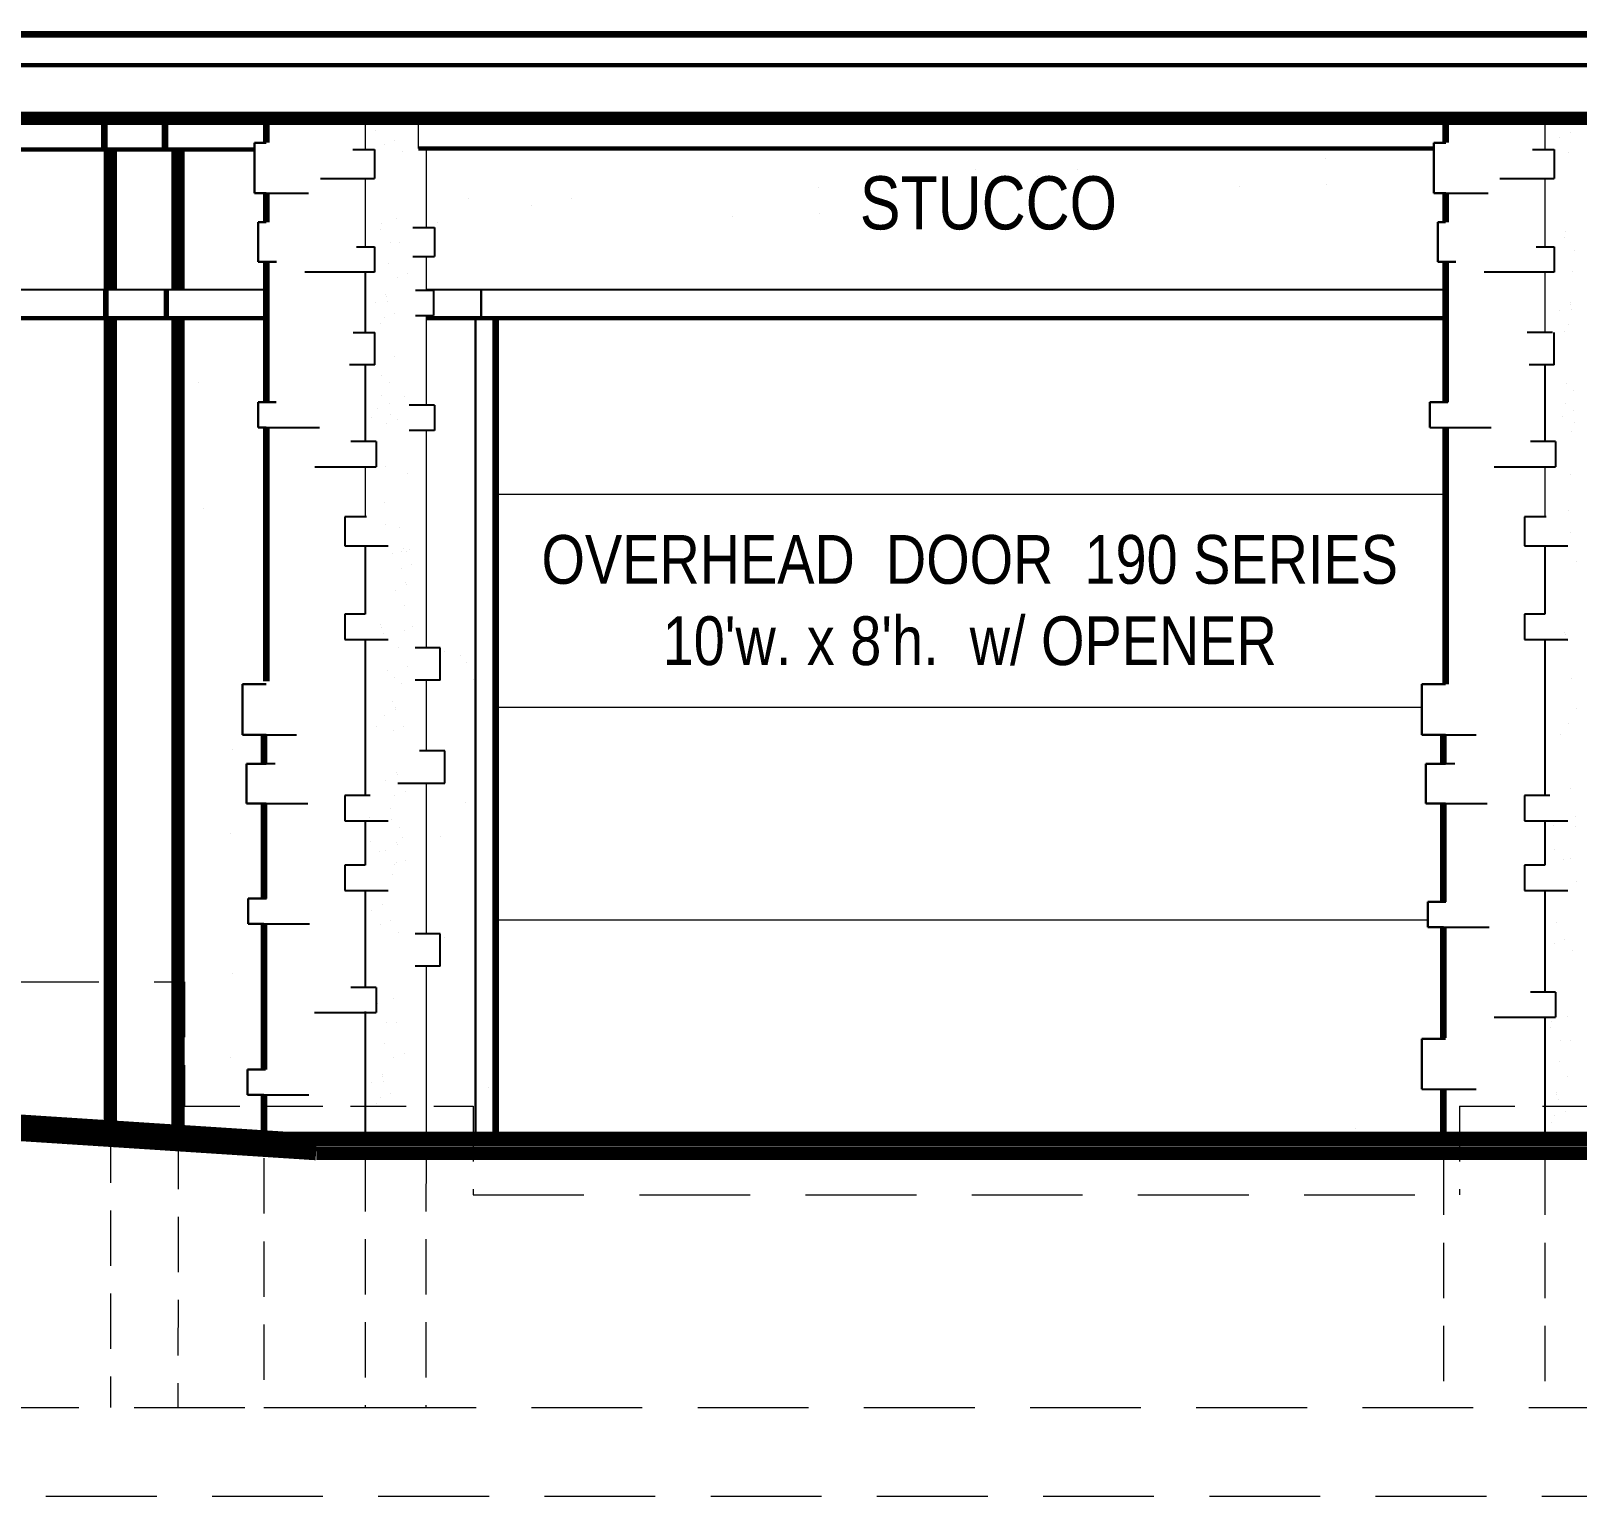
# Model space of a CAD drawing. Header units: inches. Extents: x 279 to 11006, y 233 to 7807.
# Drawn here: x 3636.3 to 3810.7, y 366 to 531.2 of the extents above; entities that cross this region are included whole.
import ezdxf

# ---------------------------------------------------------------- set-up
doc = ezdxf.new("R2010")
doc.units = ezdxf.units.IN
doc.header["$MEASUREMENT"] = 0
doc.linetypes.add('CENTER', pattern=[2, 1.25, -0.25, 0.25, -0.25])
doc.linetypes.add('HIDDEN', pattern=[0.375, 0.25, -0.125])
doc.layers.add('FOUNDATION', color=7, linetype='HIDDEN', lineweight=20)
doc.layers.add('GRID LAYOUT', color=1, linetype='Continuous', lineweight=9)
for name, color, linetype in [('NORTH_ELEVATION', 7, 'Continuous'), ('SOUTH_ELEVATION', 7, 'Continuous'), ('SOUTH_ELEVATION_TEXT', 7, 'Continuous')]:
    doc.layers.add(name, color=color, linetype=linetype)
doc.styles.add('ARCHENT', font='technical.ttf', dxfattribs={"height": 6})

msp = doc.modelspace()

# ---------------------------------------------------------------- linework, layer by layer
at = {"layer": 'FOUNDATION', "ltscale": 50}
for p, q in [((2243.92, 423.96), (3653.57, 423.96)), ((3686.14, 399.96), (3797.4, 399.96))]:
    msp.add_line(p, q, dxfattribs=at)
at = {"layer": 'FOUNDATION', "linetype": 'HIDDEN', "ltscale": 25}
for p, q in [((3653.57, 423.96), (3653.57, 409.96)), ((3686.14, 409.96), (3686.13, 399.96)), ((3797.4, 409.96), (3797.4, 399.96)), ((3645.22, 407.56), (3645.22, 375.96)), ((3652.85, 406.83), (3652.84, 375.96)), ((3662.53, 404.07), (3662.53, 375.96)), ((3673.97, 404.33), (3673.97, 375.96)), ((3680.82, 404.33), (3680.81, 375.96)), ((3795.59, 403.92, 2), (3795.59, 375.96, 2)), ((3807.04, 403.92), (3807.03, 375.96))]:
    msp.add_line(p, q, dxfattribs=at)
at = {"layer": 'FOUNDATION', "ltscale": 25}
for p, q in [((3653.57, 409.96), (3686.14, 409.96)), ((3797.4, 409.96), (3819.57, 409.96))]:
    msp.add_line(p, q, dxfattribs=at)
at = {"layer": 'GRID LAYOUT', "color": 1, "linetype": 'CENTER', "lineweight": 5, "ltscale": 25}
msp.add_line((3926.17, 404.96), (3801.04, 404.96), dxfattribs=at)
at = {"layer": 'NORTH_ELEVATION', "color": 27, "linetype": 'Continuous', "lineweight": 20, "ltscale": 0.5}
for p, q in [((3675.1, 520.06), (3675.1, 520.06)), ((3677.27, 518.86), (3677.27, 518.86)), ((3808.69, 519.18), (3808.69, 519.18)), ((3678.13, 517.6), (3678.13, 517.6)), ((3675.8, 509.52), (3675.8, 509.52)), ((3677.54, 510.12), (3677.54, 510.12)), ((3675.67, 508.85), (3675.67, 508.85)), ((3809.27, 507.96), (3809.27, 507.96)), ((3809.39, 508.64), (3809.39, 508.64)), ((3676.77, 507.4), (3676.77, 507.4)), ((3677.85, 507.38), (3677.85, 507.38)), ((3810.37, 506.52), (3810.37, 506.52)), ((3676.6, 505.04), (3676.6, 505.04)), ((3810.2, 504.16), (3810.2, 504.16)), ((3678.77, 503.84), (3678.77, 503.84)), ((3676.29, 501.54), (3676.29, 501.54)), ((3676.48, 500.74), (3676.48, 500.74)), ((3809.89, 500.66), (3809.89, 500.66)), ((3677.27, 499.42), (3677.27, 499.42)), ((3810.08, 499.86), (3810.08, 499.86)), ((3675.69, 498.22), (3675.69, 498.22)), ((3809.29, 497.34), (3809.29, 497.34)), ((3677.3, 494.5), (3677.3, 494.5)), ((3675.84, 492.34), (3675.84, 492.34)), ((3676.67, 491.58), (3676.67, 491.58)), ((3809.44, 491.46), (3809.44, 491.46)), ((3810.27, 490.7), (3810.27, 490.7)), ((3675.4, 488.61), (3675.4, 488.61)), ((3675.8, 490.08), (3675.8, 490.08)), ((3678.41, 490.03), (3678.41, 490.03)), ((3809.4, 489.2), (3809.4, 489.2)), ((3676.77, 487.96), (3676.77, 487.96)), ((3677.57, 487.41), (3677.57, 487.41)), ((3808.99, 487.73), (3808.99, 487.73)), ((3810.37, 487.08), (3810.37, 487.08)), ((3676.29, 482.13), (3676.29, 482.13)), ((3676.29, 482.13), (3676.29, 482.13)), ((3678.7, 481.36), (3678.7, 481.36)), ((3809.89, 481.25), (3809.89, 481.25)), ((3809.89, 481.25), (3809.89, 481.25)), ((3676.1, 478.07), (3676.1, 478.07)), ((3809.69, 477.19), (3809.69, 477.19)), ((3676.28, 475.59), (3676.28, 475.59)), ((3677.88, 475.21), (3677.88, 475.21)), ((3809.88, 474.71), (3809.88, 474.71)), ((3677.05, 472.24), (3677.05, 472.24)), ((3678.1, 472.55), (3678.1, 472.55)), ((3678.66, 472.5), (3678.66, 472.5)), ((3678.98, 472.69), (3678.98, 472.69)), ((3679.22, 471.04), (3679.22, 471.04)), ((3810.65, 471.36), (3810.65, 471.36)), ((3677.35, 468.13), (3677.35, 468.13)), ((3678.54, 469.05), (3678.54, 469.05)), ((3679.26, 464.02), (3679.26, 464.02)), ((3676.03, 463.31), (3676.03, 463.31)), ((3678.37, 463.62), (3678.37, 463.62)), ((3809.62, 462.43), (3809.62, 462.43)), ((3677.75, 461.7), (3677.75, 461.7)), ((3676.46, 459.09), (3676.46, 459.09)), ((3678.73, 459.58), (3678.73, 459.58)), ((3677.29, 458.33), (3677.29, 458.33)), ((3678.05, 457.59), (3678.05, 457.59)), ((3810.05, 458.21), (3810.05, 458.21)), ((3677.01, 455.64), (3677.01, 455.64)), ((3677.34, 454.94), (3677.34, 454.94)), ((3810.6, 454.76), (3810.6, 454.76)), ((3678.32, 452.82), (3678.32, 452.82)), ((3658.94, 450.2), (3658.94, 450.2)), ((3676.3, 446.66), (3676.3, 446.66)), ((3677.49, 447.58), (3677.49, 447.58)), ((3678.47, 445.46), (3678.47, 445.46)), ((3809.9, 445.78), (3809.9, 445.78)), ((3676.85, 443.48), (3676.85, 443.48)), ((3674.4, 442.52), (3674.4, 442.52)), ((3676.9, 442.34), (3676.9, 442.34)), ((3677.82, 441.36), (3677.82, 441.36)), ((3808, 441.63), (3808, 441.63)), ((3810.45, 442.59), (3810.45, 442.59)), ((3810.49, 441.46), (3810.49, 441.46)), ((3658.81, 440.69), (3658.81, 440.69)), ((3674.55, 439.82), (3674.55, 439.82)), ((3677.49, 439.74), (3677.49, 439.74)), ((3678.21, 440.3), (3678.21, 440.3)), ((3675.54, 438.67), (3675.54, 438.67)), ((3676.3, 438.82), (3676.3, 438.82)), ((3808.15, 438.93), (3808.15, 438.93)), ((3809.9, 437.93), (3809.9, 437.93)), ((3677, 436.12), (3677, 436.12)), ((3677.44, 437.46), (3677.44, 437.46)), ((3678.47, 437.62), (3678.47, 437.62)), ((3809.14, 437.78), (3809.14, 437.78)), ((3810.6, 435.24), (3810.6, 435.24)), ((3674.69, 432.06), (3674.69, 432.06)), ((3676.86, 430.86), (3676.86, 430.86)), ((3677.72, 429.59), (3677.72, 429.59)), ((3807.14, 429.99), (3807.14, 429.99)), ((3809.31, 428.79), (3809.31, 428.79)), ((3810.18, 427.53), (3810.18, 427.53)), ((3658.94, 424.94), (3658.94, 424.94)), ((3677.14, 422.11), (3677.14, 422.11)), ((3675.26, 420.84), (3675.26, 420.84)), ((3675.39, 421.52), (3675.39, 421.52)), ((3676.36, 419.4), (3676.36, 419.4)), ((3677.44, 419.37), (3677.44, 419.37)), ((3807.71, 418.78), (3807.71, 418.78)), ((3807.84, 419.45), (3807.84, 419.45)), ((3809.59, 420.05), (3809.59, 420.05)), ((3676.19, 417.04), (3676.19, 417.04)), ((3808.82, 417.33), (3808.82, 417.33)), ((3809.89, 417.31), (3809.89, 417.31)), ((3658.81, 415.43), (3658.81, 415.43)), ((3678.36, 415.84), (3678.36, 415.84)), ((3675.88, 413.53), (3675.88, 413.53)), ((3808.65, 414.97), (3808.65, 414.97)), ((3676.07, 412.74), (3676.07, 412.74)), ((3675.28, 410.22), (3675.28, 410.22)), ((3676.86, 411.41), (3676.86, 411.41)), ((3808.34, 411.47), (3808.34, 411.47)), ((3808.53, 410.67), (3808.53, 410.67)), ((3809.32, 409.35), (3809.32, 409.35)), ((3676.89, 406.5), (3676.89, 406.5)), ((3807.74, 408.15), (3807.74, 408.15)), ((3675.43, 404.34), (3675.43, 404.34)), ((3809.35, 404.43), (3809.35, 404.43))]:
    msp.add_line(p, q, dxfattribs=at)
at = {"layer": 'NORTH_ELEVATION', "color": 7, "linetype": 'Continuous', "lineweight": 20, "ltscale": 0.5}
msp.add_line((3679.95, 521.49, 0.29), (3679.94, 517.99, 0.29), dxfattribs=at)
at = {"layer": 'NORTH_ELEVATION', "color": 37, "linetype": 'Continuous', "lineweight": 20, "ltscale": 0.5}
for p, q in [((3742.78, 515.63), (3742.78, 515.63)), ((3749.85, 514.8), (3749.85, 514.8)), ((3754.32, 515.6), (3754.32, 515.6)), ((3685.64, 512.34), (3685.64, 512.34)), ((3692.71, 511.5), (3692.71, 511.5)), ((3697.18, 512.3), (3697.18, 512.3)), ((3655.2, 491.55), (3655.2, 491.55)), ((3655.7, 477.42), (3655.7, 477.42))]:
    msp.add_line(p, q, dxfattribs=at)
at = {"layer": 'NORTH_ELEVATION', "color": 27, "linetype": 'Continuous', "ltscale": 0.5}
for p, q in [((3673.97, 504.04), (3673.97, 497.24)), ((3675.1, 500.62), (3675.1, 500.62)), ((3808.7, 499.74), (3808.7, 499.74)), ((3673.97, 493.57), (3673.97, 484.92)), ((3807.04, 493.58), (3807.04, 484.92)), ((3674.62, 487.68), (3674.62, 487.68)), ((3673.97, 473.17), (3673.97, 465.44)), ((3807.04, 473.17), (3807.04, 465.44)), ((3675.69, 464.25), (3675.69, 464.25)), ((3673.97, 462.6), (3673.97, 444.99)), ((3807.04, 462.6), (3807.04, 444.99)), ((3809.29, 463.37), (3809.29, 463.37)), ((3682.95, 461.29, 0.96), (3682.95, 461.29, 0.96)), ((3684.69, 460.81), (3684.69, 460.81)), ((3676.15, 454.02), (3676.15, 454.02)), ((3675.19, 452.79), (3675.19, 452.79)), ((3808.79, 451.91), (3808.79, 451.91)), ((3809.75, 453.13), (3809.75, 453.13)), ((3685.22, 444.19, 0.96), (3685.22, 444.19, 0.96)), ((3673.97, 442.14), (3673.97, 437.14)), ((3807.04, 442.14), (3807.04, 437.14)), ((3682.49, 440.37, 0.96), (3682.49, 440.37, 0.96)), ((3673.97, 434.29), (3673.97, 423.35)), ((3807.04, 434.29), (3807.04, 422.81)), ((3682.95, 429.01, 0.96), (3682.95, 429.01, 0.96)), ((3673.97, 420.61), (3673.97, 406.93)), ((3807.04, 419.97), (3807.04, 406.93)), ((3674.69, 412.62), (3674.69, 412.62)), ((3807.15, 410.55), (3807.15, 410.55))]:
    msp.add_line(p, q, dxfattribs=at)
at = {"layer": 'NORTH_ELEVATION', "color": 7, "linetype": 'Continuous', "ltscale": 0.5}
for p, q in [((3018.27, 502.1), (3662.79, 502.09)), ((3680.85, 502.09), (3795.85, 502.08))]:
    msp.add_line(p, q, dxfattribs=at)
at = {"layer": 'NORTH_ELEVATION', "color": 49, "linetype": 'Continuous', "lineweight": 30, "ltscale": 0.5}
msp.add_line((3687.06, 502.09), (3687.06, 498.84), dxfattribs=at)
at = {"layer": 'NORTH_ELEVATION', "color": 7, "linetype": 'Continuous', "lineweight": 30, "ltscale": 0.5}
msp.add_line((3686.4, 498.84), (3686.4, 406.93), dxfattribs=at)
at = {"layer": 'NORTH_ELEVATION', "color": 7, "linetype": 'Continuous', "lineweight": 9, "ltscale": 150}
for p, q in [((3796.07, 478.93), (3688.69, 478.93, -0.78)), ((3793.18, 454.93, -0.02), (3688.69, 454.93, -0.78)), ((3793.84, 430.93, -0.02), (3688.69, 430.93, -0.78))]:
    msp.add_line(p, q, dxfattribs=at)
at = {"layer": 'NORTH_ELEVATION', "color": 37, "linetype": 'Continuous', "ltscale": 0.5}
for p, q in [((3685.42, 459.94, 1.96), (3685.42, 459.94, 1.96)), ((3686.14, 458.1), (3686.14, 458.1)), ((3687.88, 412.05), (3687.88, 412.05))]:
    msp.add_line(p, q, dxfattribs=at)
at = {"layer": 'NORTH_ELEVATION', "linetype": 'HIDDEN', "lineweight": 5, "ltscale": 50}
for p, q in [((3535.39, 375.96), (3662.53, 375.96)), ((3662.53, 375.96), (3673.97, 375.96)), ((3673.97, 375.96), (3864.13, 375.96)), ((3469.19, 365.96), (3852.13, 365.96))]:
    msp.add_line(p, q, dxfattribs=at)
at = {"layer": 'NORTH_ELEVATION', "color": 93, "linetype": 'Continuous', "ltscale": 0.5}
for points, const_width in [([(4323.22, 530.87), (2374, 530.87)], 0.75), ([(4322.15, 527.37), (3324.42, 527.37)], 0.5)]:
    msp.add_lwpolyline(points, dxfattribs=dict(at, const_width=const_width))
at = {"layer": 'NORTH_ELEVATION', "color": 7, "linetype": 'Continuous', "ltscale": 0.5, "const_width": 0.5}
for points in [[(3246.73, 517.87), (3661.46, 517.87)], [(3679.94, 517.99), (3794.52, 517.99)]]:
    msp.add_lwpolyline(points, dxfattribs=at)
at = {"layer": 'NORTH_ELEVATION', "color": 49, "linetype": 'Continuous', "ltscale": 0.5, "const_width": 0.5}
for points in [[(3662.79, 498.84), (3015.87, 498.84)], [(3795.85, 498.84), (3680.85, 498.84)]]:
    msp.add_lwpolyline(points, dxfattribs=at)
at = {"layer": 'SOUTH_ELEVATION', "color": 27, "linetype": 'Continuous', "lineweight": 20, "ltscale": 50}
for p, q in [((3673.97, 521.37), (3673.97, 517.86)), ((3807.04, 521.37), (3807.04, 517.86)), ((3680.85, 517.99), (3680.85, 509.06)), ((3673.97, 514.61), (3673.97, 506.88)), ((3807.04, 514.61), (3807.04, 506.88)), ((3680.85, 505.81), (3680.85, 502)), ((3680.85, 499.15), (3680.84, 489.03)), ((3673.97, 493.57), (3673.97, 484.92)), ((3807.04, 493.58), (3807.04, 484.92)), ((3680.84, 486.18), (3680.84, 461.66)), ((3673.97, 482.07), (3673.97, 476.42)), ((3807.04, 482.07), (3807.04, 476.42)), ((3673.97, 473.17), (3673.97, 469.87)), ((3807.04, 473.17), (3807.04, 469.87)), ((3680.83, 457.99), (3680.83, 450.03)), ((3680.83, 446.37), (3680.82, 429.38)), ((3680.82, 425.72), (3680.82, 406.93))]:
    msp.add_line(p, q, dxfattribs=at)
at = {"layer": 'SOUTH_ELEVATION', "color": 27, "linetype": 'Continuous', "lineweight": 20, "ltscale": 0.75}
for p, q in [((3676.35, 520.72, 1), (3676.35, 520.72, 1)), ((3809.95, 519.83, 1), (3809.95, 519.83, 1)), ((3676.1, 518.4, 1), (3676.1, 518.4, 1)), ((3809.7, 517.52, 1), (3809.7, 517.52, 1)), ((3677.6, 503.39, 1), (3677.6, 503.39, 1)), ((3676.35, 501.28, 1), (3676.35, 501.28, 1)), ((3676.1, 498.96, 1), (3676.1, 498.96, 1)), ((3809.95, 500.39, 1), (3809.95, 500.39, 1)), ((3809.7, 498.08, 1), (3809.7, 498.08, 1)), ((3676.65, 489.27, 1), (3676.65, 489.27, 1)), ((3676.4, 486.95, 1), (3676.4, 486.95, 1)), ((3810.25, 488.38, 1), (3810.25, 488.38, 1)), ((3810, 486.07, 1), (3810, 486.07, 1)), ((3678.3, 472.9, 1), (3678.3, 472.9, 1)), ((3678.05, 470.58, 1), (3678.05, 470.58, 1)), ((3678.61, 468.79, 1), (3678.61, 468.79, 1)), ((3678.35, 466.48, 1), (3678.35, 466.48, 1)), ((3677.4, 454.68, 1), (3677.4, 454.68, 1)), ((3677.15, 452.36, 1), (3677.15, 452.36, 1)), ((3677.55, 447.32, 1), (3677.55, 447.32, 1)), ((3677.3, 445.01, 1), (3677.3, 445.01, 1)), ((3677.55, 439.47, 1), (3677.55, 439.47, 1)), ((3677.3, 437.16, 1), (3677.3, 437.16, 1)), ((3675.94, 432.71, 1), (3675.94, 432.71, 1)), ((3675.69, 430.4, 1), (3675.69, 430.4, 1)), ((3808.4, 430.65, 1), (3808.4, 430.65, 1)), ((3808.15, 428.33, 1), (3808.15, 428.33, 1)), ((3677.19, 415.38, 1), (3677.19, 415.38, 1)), ((3675.95, 413.27, 1), (3675.95, 413.27, 1)), ((3809.65, 413.32, 1), (3809.65, 413.32, 1)), ((3675.69, 410.96, 1), (3675.69, 410.96, 1)), ((3808.4, 411.21, 1), (3808.4, 411.21, 1)), ((3808.15, 408.89, 1), (3808.15, 408.89, 1))]:
    msp.add_line(p, q, dxfattribs=at)
at = {"layer": 'SOUTH_ELEVATION', "color": 27, "linetype": 'Continuous', "lineweight": 30, "ltscale": 50}
for p, q in [((3661.46, 518.62, 1.23), (3662.8, 518.62, 1)), ((3661.46, 512.95, 1.23), (3661.46, 518.62, 1.23)), ((3794.52, 512.95, 1.23), (3794.52, 518.62, 1.23)), ((3794.52, 518.62, 1.23), (3795.86, 518.62, 1)), ((3661.46, 512.95, 1.23), (3662.79, 512.95, 1)), ((3794.52, 512.95, 1.23), (3795.86, 512.95, 1)), ((3661.9, 505.19, 1.23), (3662.79, 505.19, 1)), ((3794.96, 505.19, 1.23), (3795.85, 505.19, 1)), ((3661.87, 489.36, 1.23), (3661.87, 486.51, 1.23)), ((3794.06, 489.36, 1.23), (3794.06, 486.51, 1.23)), ((3661.87, 486.51, 1.23), (3662.79, 486.51, 1)), ((3660.12, 457.54, 1), (3660.12, 451.85, 1)), ((3662.79, 457.54, 1), (3660.12, 457.54, 1)), ((3795.85, 457.54, 1), (3793.18, 457.54, 1)), ((3793.18, 457.54, 1), (3793.18, 451.85, 1)), ((3660.12, 451.85, 1), (3662.79, 451.85, 1)), ((3793.18, 451.85, 1), (3795.85, 451.85, 1)), ((3660.56, 448.57, 1), (3660.56, 444.1, 1)), ((3662.79, 448.57, 1), (3660.56, 448.57, 1)), ((3795.85, 448.57, 1), (3793.62, 448.57, 1)), ((3793.62, 448.57, 1), (3793.62, 444.1, 1)), ((3660.56, 444.1, 1), (3662.79, 444.1, 1)), ((3793.62, 444.1, 1), (3795.85, 444.1, 1)), ((3660.77, 433.36, 1.23), (3660.77, 430.52, 1.23)), ((3793.84, 432.98, 1.23), (3793.84, 430.13, 1.23)), ((3660.77, 430.52, 1.23), (3662.53, 430.52, 0.79)), ((3793.84, 430.13, 1.23), (3795.59, 430.13, 0.79)), ((3795.85, 417.55, 1), (3793.18, 417.55, 1)), ((3793.18, 417.55, 1), (3793.18, 411.85, 1)), ((3660.69, 414.07), (3660.69, 411.23)), ((3660.69, 411.23), (3662.53, 411.23, -0.45))]:
    msp.add_line(p, q, dxfattribs=at)
at = {"layer": 'SOUTH_ELEVATION', "color": 27, "linetype": 'Continuous', "ltscale": 0.5}
for p, q in [((3672.58, 517.86), (3675.02, 517.86)), ((3675.02, 517.86), (3675.02, 514.61)), ((3805.64, 517.86), (3808.08, 517.86)), ((3808.08, 517.86), (3808.08, 514.61)), ((3668.92, 514.61), (3675.02, 514.61)), ((3801.98, 514.61), (3808.08, 514.61)), ((3661.46, 512.95, 1.23), (3667.56, 512.95, 1.23)), ((3794.52, 512.95, 1.23), (3800.63, 512.95, 1.23)), ((3682.13, 509.66, 0.96), (3682.13, 509.66, 0.96)), ((3679.34, 509.06), (3681.78, 509.06)), ((3681.78, 509.06), (3681.78, 505.81)), ((3672.99, 506.88), (3675.02, 506.88)), ((3675.02, 506.88), (3675.02, 504.04)), ((3806.05, 506.88), (3808.08, 506.88)), ((3808.08, 506.88), (3808.08, 504.04)), ((3679.34, 505.81), (3681.78, 505.81)), ((3675.02, 504.04), (3667.14, 504.04)), ((3808.08, 504.04), (3800.2, 504.04)), ((3679.63, 502), (3681.66, 502)), ((3681.66, 502), (3681.66, 499.15)), ((3672.6, 497.24), (3675.04, 497.24)), ((3675.04, 493.57), (3675.04, 497.24)), ((3808.1, 493.58), (3808.1, 497.24)), ((3675.04, 493.57), (3672.19, 493.57)), ((3808.1, 493.58), (3805.26, 493.58)), ((3681.76, 489.03), (3678.91, 489.03)), ((3681.76, 489.03), (3681.76, 486.18)), ((3661.87, 486.51, 1.23), (3668.79, 486.51, 1.23)), ((3675.19, 484.92), (3672.34, 484.92)), ((3675.19, 484.92), (3675.19, 482.07)), ((3681.76, 486.18), (3678.91, 486.18)), ((3794.06, 486.51, 1.23), (3800.98, 486.51, 1.23)), ((3808.26, 484.92), (3805.41, 484.92)), ((3808.26, 484.92), (3808.26, 482.07)), ((3668.28, 482.07), (3675.19, 482.07)), ((3801.34, 482.07), (3808.26, 482.07)), ((3671.68, 476.42), (3671.68, 473.17)), ((3674.12, 476.42), (3671.68, 476.42)), ((3807.18, 476.42), (3804.74, 476.42)), ((3804.74, 476.42), (3804.74, 473.17)), ((3671.68, 473.17), (3676.56, 473.17)), ((3804.74, 473.17), (3809.62, 473.17)), ((3671.68, 465.44), (3671.68, 462.6)), ((3673.97, 465.44), (3671.68, 465.44)), ((3807.04, 465.44), (3804.74, 465.44)), ((3804.74, 465.44), (3804.74, 462.6)), ((3671.68, 462.6), (3676.56, 462.6)), ((3804.74, 462.6), (3809.62, 462.6)), ((3682.43, 461.66), (3679.58, 461.66)), ((3682.43, 457.99), (3682.43, 461.66)), ((3660.12, 457.54, 1), (3660.12, 451.85, 1)), ((3662.56, 457.54, 1), (3660.12, 457.54, 1)), ((3682.43, 457.99), (3679.58, 457.99)), ((3795.62, 457.54, 1), (3793.18, 457.54, 1)), ((3793.18, 457.54, 1), (3793.18, 451.85, 1)), ((3660.12, 451.85, 1), (3666.22, 451.85, 1)), ((3793.18, 451.85, 1), (3799.29, 451.85, 1)), ((3682.93, 450.03, 0.07), (3680.08, 450.03, 0.07)), ((3682.93, 446.37, 0.07), (3682.93, 450.03, 0.07)), ((3660.56, 448.57, 1), (3660.56, 444.1, 1)), ((3663.82, 448.57, 1), (3660.56, 448.57, 1)), ((3796.88, 448.57, 1), (3793.62, 448.57, 1)), ((3793.62, 448.57, 1), (3793.62, 444.1, 1)), ((3671.68, 444.99), (3671.68, 442.14)), ((3674.53, 444.99), (3671.68, 444.99)), ((3677.64, 446.37, 0.07), (3682.93, 446.37, 0.07)), ((3807.59, 444.99), (3804.74, 444.99)), ((3804.74, 444.99), (3804.74, 442.14)), ((3660.56, 444.1, 1), (3667.48, 444.1, 1)), ((3793.62, 444.1, 1), (3800.54, 444.1, 1)), ((3671.68, 442.14), (3676.56, 442.14)), ((3804.74, 442.14), (3809.62, 442.14)), ((3673.97, 437.14), (3671.68, 437.14)), ((3671.68, 437.14), (3671.68, 434.29)), ((3804.74, 437.14), (3804.74, 434.29)), ((3807.04, 437.14), (3804.74, 437.14)), ((3671.68, 434.29), (3676.56, 434.29)), ((3804.74, 434.29), (3809.62, 434.29)), ((3662.53, 430.52, 1.23), (3667.69, 430.52, 1.23)), ((3682.43, 429.38), (3679.58, 429.38)), ((3682.43, 425.72), (3682.43, 429.38)), ((3795.59, 430.13, 1.23), (3800.75, 430.13, 1.23)), ((3682.43, 425.72), (3679.58, 425.72)), ((3675.18, 423.35), (3672.33, 423.35)), ((3675.18, 423.35), (3675.18, 420.5)), ((3808.26, 422.81), (3805.41, 422.81)), ((3808.26, 422.81), (3808.26, 419.97)), ((3668.26, 420.5), (3675.18, 420.5)), ((3801.34, 419.97), (3808.26, 419.97)), ((3793.18, 411.85, 1), (3799.29, 411.85, 1)), ((3662.53, 411.23), (3667.61, 411.23))]:
    msp.add_line(p, q, dxfattribs=at)
at = {"layer": 'SOUTH_ELEVATION', "color": 37, "linetype": 'Continuous', "lineweight": 20, "ltscale": 0.75}
for p, q in [((3782.29, 516.85), (3782.29, 516.85)), ((3725.15, 513.55), (3725.15, 513.55)), ((3772.6, 513.64), (3772.6, 513.64)), ((3782.36, 513.96), (3782.36, 513.96)), ((3715.45, 510.35), (3715.45, 510.35)), ((3725.22, 510.66), (3725.22, 510.66))]:
    msp.add_line(p, q, dxfattribs=at)
at = {"layer": 'SOUTH_ELEVATION', "color": 27, "linetype": 'Continuous', "lineweight": 30, "ltscale": 0.5}
for p, q in [((3661.9, 509.66, 1.23), (3661.9, 505.19, 1.23)), ((3662.78, 509.66, 1.23), (3661.9, 509.66, 1.23)), ((3795.84, 509.66, 1.23), (3794.96, 509.66, 1.23)), ((3794.96, 509.66, 1.23), (3794.96, 505.19, 1.23)), ((3661.9, 505.19, 1.23), (3663.94, 505.19, 1.23)), ((3794.96, 505.19, 1.23), (3797, 505.19, 1.23)), ((3663.9, 489.36, 1.23), (3661.87, 489.36, 1.23)), ((3796.1, 489.36, 1.23), (3794.06, 489.36, 1.23)), ((3662.81, 433.36, 1.23), (3660.77, 433.36, 1.23)), ((3795.87, 432.98, 1.23), (3793.84, 432.98, 1.23)), ((3662.73, 414.07), (3660.69, 414.07))]:
    msp.add_line(p, q, dxfattribs=at)
at = {"layer": 'SOUTH_ELEVATION', "color": 23, "linetype": 'Continuous', "lineweight": 20, "ltscale": 50}
msp.add_line((3807.04, 504.04), (3807.04, 497.23), dxfattribs=at)
at = {"layer": 'SOUTH_ELEVATION', "color": 23, "linetype": 'Continuous', "ltscale": 0.5}
for p, q in [((3679.63, 499.15), (3681.66, 499.15)), ((3807.91, 497.23), (3805.06, 497.23))]:
    msp.add_line(p, q, dxfattribs=at)
at = {"layer": 'SOUTH_ELEVATION', "color": 27, "linetype": 'Continuous', "ltscale": 0.75}
for p, q in [((3675.75, 463.99, 1), (3675.75, 463.99, 1)), ((3809.35, 463.11, 1), (3809.35, 463.11, 1))]:
    msp.add_line(p, q, dxfattribs=at)
at = {"layer": 'SOUTH_ELEVATION', "color": 49, "linetype": 'Continuous', "lineweight": 35, "ltscale": 0.5}
msp.add_line((3662.53, 406.93), (3894.58, 406.93), dxfattribs=at)
at = {"layer": 'SOUTH_ELEVATION', "color": 37, "linetype": 'Continuous', "ltscale": 0.5}
msp.add_line((3785.73, 407.42), (3785.73, 407.42), dxfattribs=at)
at = {"layer": 'SOUTH_ELEVATION', "color": 7, "linetype": 'Continuous', "ltscale": 0.5, "const_width": 1.5}
for points in [[(2916.74, 521.37), (4317.85, 521.37)], [(3645.22, 517.87), (3645.22, 502.09)], [(3652.85, 517.87), (3652.85, 502.09)], [(3645.22, 498.84), (3645.22, 407.56)], [(3652.85, 498.84), (3652.85, 406.83)]]:
    msp.add_lwpolyline(points, dxfattribs=at)
at = {"layer": 'SOUTH_ELEVATION', "color": 7, "linetype": 'Continuous', "ltscale": 0.5, "const_width": 0.75, "elevation": 1}
for points in [[(3644.53, 521.95), (3644.53, 517.84)], [(3651.37, 521.95), (3651.37, 517.84)]]:
    msp.add_lwpolyline(points, dxfattribs=at)
at = {"layer": 'SOUTH_ELEVATION', "color": 27, "linetype": 'Continuous', "ltscale": 0.5, "const_width": 0.75}
for points, elevation in [([(3662.8, 521.37), (3662.8, 518.64)], 1), ([(3795.86, 521.37), (3795.86, 518.64)], 1), ([(3662.79, 512.95), (3662.79, 509.66)], 1), ([(3795.86, 512.95), (3795.85, 509.66)], 1), ([(3662.79, 505.19), (3662.79, 489.36)], 1), ([(3795.85, 505.19), (3795.85, 489.36)], 1), ([(3662.79, 486.51), (3662.79, 457.87)], 1), ([(3795.85, 486.51), (3795.85, 457.54)], 1), ([(3662.53, 451.85), (3662.53, 448.57)], 2), ([(3795.59, 451.85), (3795.59, 448.57)], 2), ([(3662.53, 444.1), (3662.53, 433.36)], 2), ([(3795.59, 444.1), (3795.59, 432.98)], 2), ([(3662.53, 430.56), (3662.53, 414.07)], 2), ([(3795.59, 430.13), (3795.59, 417.63)], 2), ([(3795.59, 411.85), (3795.59, 406.93)], 2), ([(3662.53, 411.23), (3662.53, 406.93)], 2)]:
    msp.add_lwpolyline(points, dxfattribs=dict(at, elevation=elevation))
at = {"layer": 'SOUTH_ELEVATION', "color": 7, "linetype": 'Continuous', "ltscale": 0.75, "const_width": 0.625, "elevation": 4}
for points in [[(3644.69, 502.08), (3644.69, 498.83)], [(3651.53, 502.08), (3651.53, 498.83)]]:
    msp.add_lwpolyline(points, dxfattribs=at)
at = {"layer": 'SOUTH_ELEVATION', "color": 37, "linetype": 'Continuous', "ltscale": 0.5, "const_width": 0.75, "elevation": -0.78}
msp.add_lwpolyline([(3688.69, 498.84), (3688.69, 406.93)], dxfattribs=at)
at = {"layer": 'SOUTH_ELEVATION', "color": 3, "linetype": 'Continuous', "ltscale": 0.5}
for points, const_width in [([(3668.46, 405.34), (3446.66, 419.7)], 3), ([(3894.2, 406.16), (3668.36, 406.16)], 1.5), ([(3894.16, 404.62), (3668.46, 404.62)], 1.5)]:
    msp.add_lwpolyline(points, dxfattribs=dict(at, const_width=const_width))

# ---------------------------------------------------------------- texts
at = {"layer": 'SOUTH_ELEVATION_TEXT', "color": 7, "linetype": 'Continuous', "ltscale": 0.5, "insert": (3744.27, 511.81), "char_height": 6, "width": 93.75, "attachment_point": 5, "style": 'ARCHENT'}
msp.add_mtext('STUCCO', dxfattribs=at)
at = {"layer": 'SOUTH_ELEVATION_TEXT', "color": 7, "linetype": 'Continuous', "ltscale": 0.5, "insert": (3742.16, 467), "char_height": 5.5, "attachment_point": 5, "style": 'ARCHENT'}
msp.add_mtext("OVERHEAD  DOOR  190 SERIES\\P10'w. x 8'h.  w/ OPENER", dxfattribs=at)

doc.saveas('drawing.dxf')
